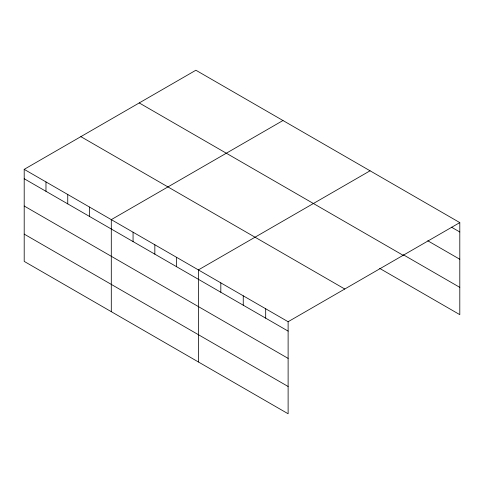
<?xml version="1.0" encoding="UTF-8"?>
<svg xmlns="http://www.w3.org/2000/svg" width="484" height="484" viewBox="0 0 484 484"><rect width="100%" height="100%" fill="white"/><g stroke="black" fill="none" stroke-linecap="round" stroke-linejoin="round"><path stroke-width="0.73" d="M24.2 169.352L288.119 321.721L288.119 413.766L24.2 261.396L24.2 169.352L195.881 70.234L459.8 222.604L459.8 314.648L379.68 268.39M282.977 120.516L111.296 219.633L111.296 311.678M370.066 170.798L198.386 269.915L198.386 361.959M288.119 321.721L459.8 222.604M451.469 227.177L459.8 231.987M427.753 240.766L459.8 259.267M403.396 254.808L459.8 287.369M139.229 102.941L403.148 255.316M80.852 136.639L344.771 289.015M24.2 178.735L288.119 331.104M24.2 206.015L288.119 358.384M24.2 234.117L288.119 386.492M265.686 308.774L265.686 318.157M243.252 295.821L243.252 305.204M220.819 282.868L220.819 292.251M176.612 257.349L176.612 266.732M154.838 244.777L154.838 254.161M133.064 232.205L133.064 241.589M89.522 207.061L89.522 216.445M67.748 194.495L67.748 203.879M45.974 181.923L45.974 191.307"/></g></svg>
